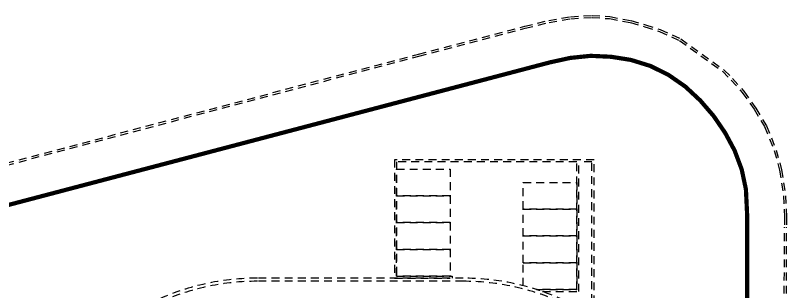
# Model space of a CAD drawing. Header units: millimetres. Extents: x 81033 to 452328, y -17390 to 42241.
# Drawn here: x 386648 to 388116, y -12358 to -11832 of the extents above; entities that cross this region are included whole.
import ezdxf

# ---------------------------------------------------------------- set-up
doc = ezdxf.new("R2010")
doc.units = ezdxf.units.MM
doc.header["$LTSCALE"] = 100
doc.header["$MEASUREMENT"] = 0
doc.linetypes.add('-HID', pattern=[2.5, 1.5, -1])
doc.layers.get('0').update_dxf_attribs({"linetype": 'CONTINUOUS'})
doc.layers.add('ELE9', color=9, linetype='CONTINUOUS')

# ---------------------------------------------------------------- blocks, each defined once
blk = doc.blocks.new('weee')
at = {"layer": 'ELE9', "color": 253, "linetype": '-HID', "ltscale": 0.1}
for points in [[(-6210.4, 47792), (-6467.2, 48762.2), (-6469.4, 48770.3), (-6522.2, 48972.4), (-6533.5, 49017.9), (-6540.5, 49059.4), (-6542.9, 49100.5), (-6540.7, 49134.4), (-6533.2, 49174.5), (-6525.2, 49202.2), (-6516.1, 49230.4), (-6498.3, 49269.2), (-6439, 49351.9), (-6422.7, 49368.1), (-6398.6, 49389.6), (-6366.5, 49412.1), (-6332.9, 49432.5), (-6286.7, 49451.2), (-6249.1, 49461.3), (-6199.8, 49468.9), (-6159.3, 49470.8), (-6139.7, 49470.8)], [(-6206.3, 47792), (-6465.5, 48771), (-6518.4, 48973.4), (-6529.6, 49018.7), (-6536.6, 49059.8), (-6539, 49100.5), (-6536.8, 49133.9), (-6529.3, 49173.6), (-6521.5, 49201), (-6512.4, 49228.9), (-6494.9, 49267.2), (-6436, 49349.3), (-6420, 49365.2), (-6396.2, 49386.5), (-6364.3, 49408.9), (-6331.2, 49429), (-6285.5, 49447.5), (-6248.3, 49457.4), (-6199.4, 49465), (-6159.2, 49466.9), (-6139.7, 49466.8)], [(-5563.5, 49469.3), (-6139.7, 49470.7)], [(-5563.5, 49465.3), (-6139.7, 49466.8)], [(-5969.7, 49104.2), (-6268.2, 49104.2), (-6268.2, 48724.4), (-6042.8, 48724.4), (-6042.8, 48830.3)], [(-5972.2, 49100.3), (-6264.3, 49100.3), (-6264.3, 49075.3)], [(-6017.3, 49006.3), (-6017.3, 49075.3), (-6264.3, 49075.3)], [(-6017.3, 49006.3), (-6017.3, 49075.3), (-6264.3, 49075.3)], [(-6021.2, 48994.5), (-6021.2, 49071.3), (-6264.3, 49071.3), (-6264.3, 48728.3), (-6046.7, 48728.3), (-6046.7, 48834.2), (-6042.8, 48834.2)], [(-6028.4, 48969.4), (-6072.2, 48969.4), (-6072.2, 49071.3), (-6021.2, 49071.3), (-6021.2, 48994.5)]]:
    blk.add_lwpolyline(points, dxfattribs=at)
at = {"layer": 'ELE9', "color": 253, "ltscale": 0.1, "const_width": 8}
blk.add_lwpolyline([(-3461.3, 49393.1), (-5288.3, 49393.9), (-5452.1, 49396.2), (-6166.3, 49395.6), (-6211.9, 49393.4), (-6249.4, 49385.5), (-6285.8, 49371.9), (-6319.7, 49353.7), (-6351.5, 49331.9), (-6380.9, 49306.6), (-6407.5, 49278), (-6429.5, 49246.3), (-6446.7, 49211.6), (-6458.2, 49174.6), (-6464.2, 49136.6), (-6466, 49097.7), (-6462, 49058.9), (-6453.7, 49020.9), (-6020.1, 47373.6)], dxfattribs=at)
at = {"layer": 'ELE9', "color": 253, "linetype": '-HID', "ltscale": 0.1}
for points in [[(-5069.6, 49315.9), (-5582.2, 49315.9, 0.414214), (-6042.8, 48855.3), (-6042.8, 48463.3, 1), (-5121.6, 48463.3), (-5121.6, 48954.2)], [(-5366.6, 49310), (-5582.2, 49310, 0.414214), (-6036.9, 48855.3), (-6036.9, 48463.3, 1), (-5127.5, 48463.3), (-5127.5, 48954.2)]]:
    blk.add_lwpolyline(points, format="xyb", dxfattribs=at)
for points in [[(-6174.1, 48969.4), (-6225.1, 48969.4), (-6225.1, 49071.3), (-6174.1, 49071.3)], [(-6123.1, 48969.4), (-6174.1, 48969.4), (-6174.1, 49071.3), (-6123.1, 49071.3)], [(-6072.2, 48969.4), (-6123.1, 48969.4), (-6123.1, 49071.3), (-6072.2, 49071.3)], [(-6199.6, 48728.3), (-6250.5, 48728.3), (-6250.5, 48830.3), (-6199.6, 48830.3)], [(-6148.6, 48728.3), (-6199.6, 48728.3), (-6199.6, 48830.3), (-6148.6, 48830.3)], [(-6097.7, 48728.3), (-6148.6, 48728.3), (-6148.6, 48830.3), (-6097.7, 48830.3)], [(-6046.7, 48728.3), (-6097.7, 48728.3), (-6097.7, 48830.3), (-6046.7, 48830.3)]]:
    blk.add_lwpolyline(points, close=True, dxfattribs=at)

msp = doc.modelspace()

# ---------------------------------------------------------------- block references
at = {"rotation": 270}
msp.add_blockref('weee', (338644.9, -18375), dxfattribs=at)

doc.saveas('drawing.dxf')
